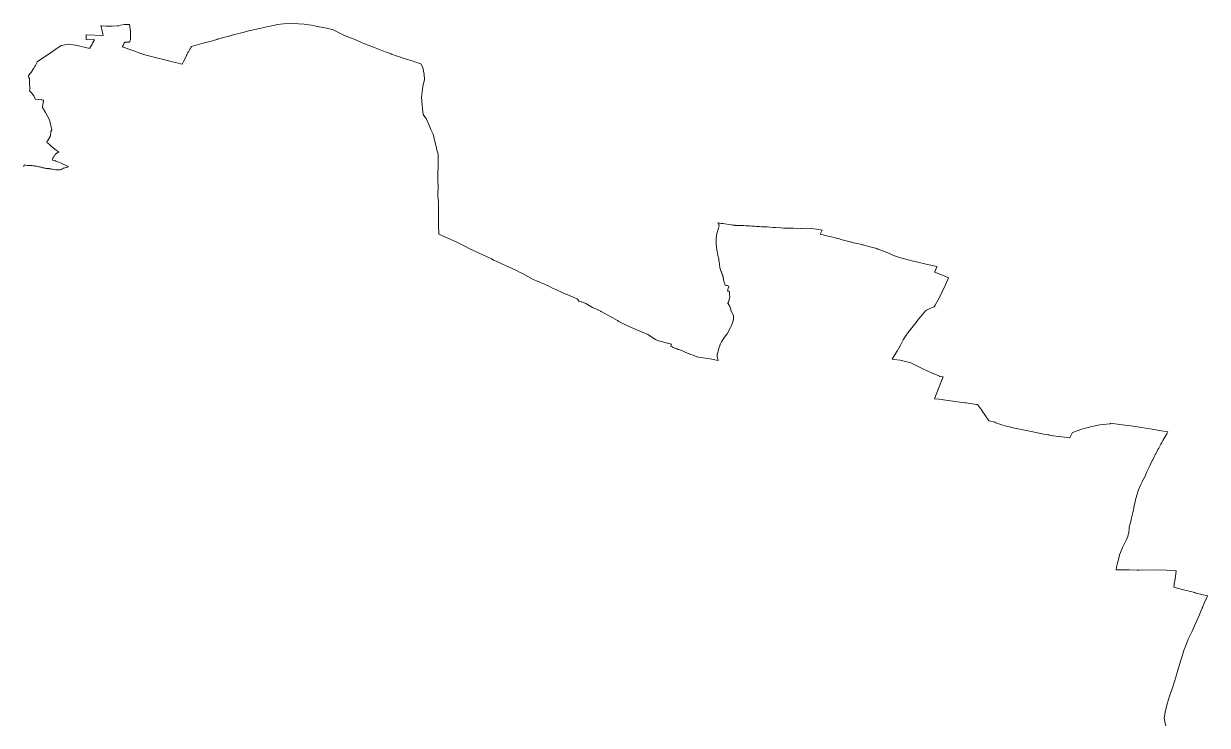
# Model space of a CAD drawing. Header units: inches. Extents: x 16.182 to 16.578, y 48.118 to 48.323.
# Drawn here: x 16.3797 to 16.5527, y 48.2201 to 48.3227 of the extents above; entities that cross this region are included whole.
import ezdxf

# ---------------------------------------------------------------- set-up
doc = ezdxf.new("R2010")
doc.units = ezdxf.units.IN
doc.header["$MEASUREMENT"] = 0
doc.layers.add('Vienna_Districts', color=7, linetype='Continuous', lineweight=9, true_color=0xf0f0f0)

msp = doc.modelspace()

# ---------------------------------------------------------------- linework, layer by layer
at = {"layer": 'Vienna_Districts'}
for p, q in [((16.39112, 48.32186), (16.39101, 48.32236)), ((16.39101, 48.32236), (16.39112, 48.32235)), ((16.39112, 48.32235), (16.39177, 48.32229)), ((16.39114, 48.32179), (16.39112, 48.32186)), ((16.39126, 48.32123), (16.39114, 48.32179)), ((16.39132, 48.32092), (16.39126, 48.32123)), ((16.39177, 48.32229), (16.39265, 48.32231)), ((16.39265, 48.32231), (16.39344, 48.32233)), ((16.39344, 48.32233), (16.39353, 48.32235)), ((16.39353, 48.32235), (16.39361, 48.32237)), ((16.39361, 48.32237), (16.39388, 48.32243)), ((16.39388, 48.32243), (16.39438, 48.32254)), ((16.39438, 48.32254), (16.39517, 48.32256)), ((16.39517, 48.32256), (16.3953, 48.32155)), ((16.3953, 48.32155), (16.3953, 48.32072)), ((16.41041, 48.32104), (16.41113, 48.32123)), ((16.41113, 48.32123), (16.41179, 48.3214)), ((16.41179, 48.3214), (16.41221, 48.3215)), ((16.41179, 48.3214), (16.41179, 48.3214)), ((16.41221, 48.3215), (16.41281, 48.32166)), ((16.41281, 48.32166), (16.41287, 48.32167)), ((16.41281, 48.32166), (16.41281, 48.32166)), ((16.41287, 48.32167), (16.41523, 48.32219)), ((16.41523, 48.32219), (16.4164, 48.32244)), ((16.4164, 48.32244), (16.41682, 48.32253)), ((16.41682, 48.32253), (16.41771, 48.32262)), ((16.41771, 48.32262), (16.41862, 48.32267)), ((16.41862, 48.32267), (16.4199, 48.32265)), ((16.4199, 48.32265), (16.42073, 48.32258)), ((16.42073, 48.32258), (16.42093, 48.32256)), ((16.42093, 48.32256), (16.4218, 48.32246)), ((16.4218, 48.32246), (16.42266, 48.32224)), ((16.42266, 48.32224), (16.42396, 48.32201)), ((16.42396, 48.32201), (16.42482, 48.32182)), ((16.42482, 48.32182), (16.42483, 48.32181)), ((16.42483, 48.32181), (16.42575, 48.32139)), ((16.42575, 48.32139), (16.42663, 48.32096)), ((16.38483, 48.31925), (16.38502, 48.31936)), ((16.38502, 48.31936), (16.38518, 48.31946)), ((16.38518, 48.31946), (16.38524, 48.31947)), ((16.38524, 48.31947), (16.3857, 48.31958)), ((16.3857, 48.31958), (16.38625, 48.31965)), ((16.38625, 48.31965), (16.3873, 48.31952)), ((16.3873, 48.31952), (16.38938, 48.31904)), ((16.38882, 48.32036), (16.38882, 48.32103)), ((16.38882, 48.32103), (16.39132, 48.32092)), ((16.3889, 48.32036), (16.38882, 48.32036)), ((16.3901, 48.32032), (16.3889, 48.32036)), ((16.3894, 48.31913), (16.38971, 48.31969)), ((16.38971, 48.31969), (16.38978, 48.3198)), ((16.38978, 48.3198), (16.39008, 48.32028)), ((16.39008, 48.32028), (16.3901, 48.32032)), ((16.39416, 48.31933), (16.39415, 48.31931)), ((16.3942, 48.31941), (16.39416, 48.31933)), ((16.39428, 48.31956), (16.3942, 48.31941)), ((16.39437, 48.31974), (16.39428, 48.31956)), ((16.39441, 48.3198), (16.39437, 48.31974)), ((16.3945, 48.31998), (16.39441, 48.3198)), ((16.39515, 48.31996), (16.3945, 48.31998)), ((16.39519, 48.32003), (16.39515, 48.31996)), ((16.39521, 48.32007), (16.39519, 48.32003)), ((16.39523, 48.32012), (16.39521, 48.32007)), ((16.39526, 48.32019), (16.39523, 48.32012)), ((16.3953, 48.32028), (16.39526, 48.32019)), ((16.3953, 48.32072), (16.3953, 48.3206)), ((16.3953, 48.3206), (16.3953, 48.32057)), ((16.3953, 48.32057), (16.3953, 48.32052)), ((16.3953, 48.32052), (16.3953, 48.32028)), ((16.40415, 48.3192), (16.40422, 48.31932)), ((16.40422, 48.31932), (16.40595, 48.3198)), ((16.40595, 48.3198), (16.40672, 48.32001)), ((16.40672, 48.32001), (16.40715, 48.32013)), ((16.40715, 48.32013), (16.40758, 48.32025)), ((16.40758, 48.32025), (16.40797, 48.32036)), ((16.40797, 48.32036), (16.40804, 48.32038)), ((16.40804, 48.32038), (16.4093, 48.32073)), ((16.4093, 48.32073), (16.40971, 48.32084)), ((16.40971, 48.32084), (16.40977, 48.32086)), ((16.40977, 48.32086), (16.41016, 48.32098)), ((16.41016, 48.32098), (16.41034, 48.32103)), ((16.41034, 48.32103), (16.41041, 48.32104)), ((16.42663, 48.32096), (16.428, 48.32038)), ((16.428, 48.32038), (16.4291, 48.31991)), ((16.4291, 48.31991), (16.4292, 48.31987)), ((16.4292, 48.31987), (16.42943, 48.31978)), ((16.42943, 48.31978), (16.43109, 48.31912)), ((16.38173, 48.31713), (16.3836, 48.31837)), ((16.3836, 48.31837), (16.38461, 48.31909)), ((16.38461, 48.31909), (16.38483, 48.31925)), ((16.38938, 48.31904), (16.3894, 48.31913)), ((16.39415, 48.31931), (16.39412, 48.31926)), ((16.39412, 48.31926), (16.39483, 48.31903)), ((16.39483, 48.31903), (16.39517, 48.31891)), ((16.39517, 48.31891), (16.39571, 48.31874)), ((16.39571, 48.31874), (16.39604, 48.31861)), ((16.39604, 48.31861), (16.3963, 48.3185)), ((16.3963, 48.3185), (16.39699, 48.31825)), ((16.39699, 48.31825), (16.39741, 48.31812)), ((16.39741, 48.31812), (16.39821, 48.31794)), ((16.39821, 48.31794), (16.39895, 48.31774)), ((16.39895, 48.31774), (16.39996, 48.31749)), ((16.40325, 48.31749), (16.4035, 48.31802)), ((16.4035, 48.31802), (16.40351, 48.31804)), ((16.40351, 48.31804), (16.40355, 48.31812)), ((16.40355, 48.31812), (16.40361, 48.31822)), ((16.40361, 48.31822), (16.40366, 48.31832)), ((16.40366, 48.31832), (16.40372, 48.31843)), ((16.40372, 48.31843), (16.40378, 48.31853)), ((16.40378, 48.31853), (16.40384, 48.31864)), ((16.40384, 48.31864), (16.4039, 48.31874)), ((16.4039, 48.31874), (16.40396, 48.31885)), ((16.40396, 48.31885), (16.40402, 48.31896)), ((16.40402, 48.31896), (16.40403, 48.31899)), ((16.40403, 48.31899), (16.40414, 48.31918)), ((16.40414, 48.31918), (16.40415, 48.3192)), ((16.40414, 48.31918), (16.40414, 48.31918)), ((16.43109, 48.31912), (16.43182, 48.31884)), ((16.43182, 48.31884), (16.43256, 48.31856)), ((16.43256, 48.31856), (16.43288, 48.31844)), ((16.43288, 48.31844), (16.43325, 48.31831)), ((16.43325, 48.31831), (16.43343, 48.31824)), ((16.43343, 48.31824), (16.43349, 48.31822)), ((16.43349, 48.31822), (16.43432, 48.31792)), ((16.43432, 48.31792), (16.43463, 48.31782)), ((16.43463, 48.31782), (16.43534, 48.31758)), ((16.38083, 48.31562), (16.38108, 48.316)), ((16.38108, 48.316), (16.38111, 48.31605)), ((16.38111, 48.31605), (16.38118, 48.31615)), ((16.38118, 48.31615), (16.38131, 48.31636)), ((16.38131, 48.31636), (16.38143, 48.31656)), ((16.38143, 48.31656), (16.38149, 48.31666)), ((16.38149, 48.31666), (16.38166, 48.31703)), ((16.38166, 48.31703), (16.38169, 48.31711)), ((16.38169, 48.31711), (16.38173, 48.31713)), ((16.39996, 48.31749), (16.40088, 48.31724)), ((16.40088, 48.31724), (16.40105, 48.3172)), ((16.40105, 48.3172), (16.40186, 48.317)), ((16.40186, 48.317), (16.40228, 48.3169)), ((16.40228, 48.3169), (16.40265, 48.3168)), ((16.40265, 48.3168), (16.40288, 48.31676)), ((16.40288, 48.31676), (16.40308, 48.31716)), ((16.40308, 48.31716), (16.40325, 48.31749)), ((16.43534, 48.31758), (16.43664, 48.31718)), ((16.43664, 48.31718), (16.4369, 48.3171)), ((16.4369, 48.3171), (16.43776, 48.31681)), ((16.43776, 48.31681), (16.43804, 48.31627)), ((16.43804, 48.31627), (16.43827, 48.31525)), ((16.38042, 48.31506), (16.38046, 48.3151)), ((16.38043, 48.31505), (16.38042, 48.31506)), ((16.38048, 48.31482), (16.38043, 48.31505)), ((16.38046, 48.3151), (16.38048, 48.31514)), ((16.38048, 48.31514), (16.38051, 48.31517)), ((16.38055, 48.31464), (16.38048, 48.31482)), ((16.38051, 48.31517), (16.38061, 48.31531)), ((16.38056, 48.31428), (16.38055, 48.31464)), ((16.38058, 48.31376), (16.38056, 48.31428)), ((16.38061, 48.31531), (16.38075, 48.3155)), ((16.38075, 48.3155), (16.38083, 48.31562)), ((16.4383, 48.31449), (16.43807, 48.3135)), ((16.43827, 48.31525), (16.4383, 48.31449)), ((16.3806, 48.31343), (16.38058, 48.31376)), ((16.38058, 48.31287), (16.38059, 48.31305)), ((16.38079, 48.31262), (16.38058, 48.31287)), ((16.38059, 48.31318), (16.3806, 48.31343)), ((16.38059, 48.31305), (16.38059, 48.31318)), ((16.38084, 48.31256), (16.38079, 48.31262)), ((16.3812, 48.31211), (16.38084, 48.31256)), ((16.43807, 48.3135), (16.43791, 48.31229)), ((16.38137, 48.3117), (16.3812, 48.31211)), ((16.3814, 48.31163), (16.38137, 48.3117)), ((16.38225, 48.31154), (16.3814, 48.31163)), ((16.38237, 48.31152), (16.38225, 48.31154)), ((16.38263, 48.31148), (16.38237, 48.31152)), ((16.38248, 48.3106), (16.38251, 48.31075)), ((16.38251, 48.31075), (16.38252, 48.3108)), ((16.38252, 48.31081), (16.38261, 48.31141)), ((16.38252, 48.3108), (16.38252, 48.31081)), ((16.38261, 48.31143), (16.38262, 48.31146)), ((16.38261, 48.31141), (16.38261, 48.31143)), ((16.38262, 48.31146), (16.38263, 48.31148)), ((16.43791, 48.31229), (16.43786, 48.31194)), ((16.43786, 48.31194), (16.43797, 48.31078)), ((16.43797, 48.31078), (16.43803, 48.31024)), ((16.38245, 48.31044), (16.38248, 48.3106)), ((16.38246, 48.31044), (16.38245, 48.31044)), ((16.38247, 48.31042), (16.38246, 48.31044)), ((16.38248, 48.3104), (16.38247, 48.31042)), ((16.38268, 48.31004), (16.38248, 48.3104)), ((16.38274, 48.30994), (16.38268, 48.31004)), ((16.38288, 48.3097), (16.38274, 48.30994)), ((16.38299, 48.30949), (16.38288, 48.3097)), ((16.38347, 48.30862), (16.38299, 48.30949)), ((16.43803, 48.31024), (16.4381, 48.30941)), ((16.4381, 48.30941), (16.43861, 48.30869)), ((16.3837, 48.30773), (16.38347, 48.30862)), ((16.38379, 48.30739), (16.3837, 48.30773)), ((16.38384, 48.30718), (16.38379, 48.30739)), ((16.43861, 48.30869), (16.43894, 48.30791)), ((16.43894, 48.30791), (16.43925, 48.30719)), ((16.3831, 48.30537), (16.38314, 48.30549)), ((16.38314, 48.30549), (16.38315, 48.30549)), ((16.38315, 48.30549), (16.38316, 48.30551)), ((16.38316, 48.30551), (16.38317, 48.30553)), ((16.38317, 48.30553), (16.38318, 48.30553)), ((16.38318, 48.30553), (16.3833, 48.30569)), ((16.3833, 48.30569), (16.38331, 48.3057)), ((16.38331, 48.3057), (16.38362, 48.30627)), ((16.38362, 48.30627), (16.38364, 48.3063)), ((16.38364, 48.3063), (16.3837, 48.30689)), ((16.3837, 48.30689), (16.38383, 48.30716)), ((16.38383, 48.30716), (16.38384, 48.30718)), ((16.43925, 48.30719), (16.43925, 48.30718)), ((16.43925, 48.30718), (16.43955, 48.30649)), ((16.43955, 48.30649), (16.43991, 48.30503)), ((16.38307, 48.30531), (16.3831, 48.30537)), ((16.38337, 48.30509), (16.38307, 48.30531)), ((16.38372, 48.30478), (16.38337, 48.30509)), ((16.38428, 48.30431), (16.38372, 48.30478)), ((16.38444, 48.30418), (16.38428, 48.30431)), ((16.38448, 48.30416), (16.38444, 48.30418)), ((16.38475, 48.30398), (16.38448, 48.30416)), ((16.38454, 48.30372), (16.38462, 48.30376)), ((16.38462, 48.30376), (16.38467, 48.30379)), ((16.38467, 48.30379), (16.38477, 48.30385)), ((16.38479, 48.30395), (16.38475, 48.30398)), ((16.38477, 48.30385), (16.3848, 48.30389)), ((16.38483, 48.30393), (16.38479, 48.30395)), ((16.3848, 48.30389), (16.38484, 48.30392)), ((16.38484, 48.30392), (16.38483, 48.30393)), ((16.43991, 48.30503), (16.43991, 48.30501)), ((16.43991, 48.30501), (16.43991, 48.305)), ((16.43991, 48.305), (16.43994, 48.30492)), ((16.43994, 48.30492), (16.44005, 48.30447)), ((16.44005, 48.30447), (16.44005, 48.30445)), ((16.44005, 48.30445), (16.44008, 48.30436)), ((16.44008, 48.30436), (16.44023, 48.30376)), ((16.44023, 48.30376), (16.44028, 48.30346)), ((16.3839, 48.30272), (16.38393, 48.30283)), ((16.38414, 48.30264), (16.3839, 48.30272)), ((16.38393, 48.30283), (16.38395, 48.30294)), ((16.38395, 48.30294), (16.38396, 48.303)), ((16.38396, 48.303), (16.38398, 48.30305)), ((16.38398, 48.30305), (16.38404, 48.30313)), ((16.38404, 48.30313), (16.38406, 48.30314)), ((16.38406, 48.30314), (16.38407, 48.30314)), ((16.38407, 48.30314), (16.38409, 48.30317)), ((16.38409, 48.30317), (16.38412, 48.30322)), ((16.38412, 48.30322), (16.38413, 48.30324)), ((16.38413, 48.30324), (16.38417, 48.30335)), ((16.38436, 48.30259), (16.38414, 48.30264)), ((16.38416, 48.30337), (16.38424, 48.30345)), ((16.38417, 48.30335), (16.38416, 48.30337)), ((16.38416, 48.30337), (16.38416, 48.30337)), ((16.38424, 48.30345), (16.3843, 48.30352)), ((16.3843, 48.30352), (16.38431, 48.30354)), ((16.38431, 48.30354), (16.38438, 48.30361)), ((16.38431, 48.30354), (16.38431, 48.30354)), ((16.38439, 48.30258), (16.38436, 48.30259)), ((16.38438, 48.30361), (16.38443, 48.30365)), ((16.38468, 48.30246), (16.38439, 48.30258)), ((16.38443, 48.30365), (16.38449, 48.30368)), ((16.38449, 48.30368), (16.38454, 48.30372)), ((16.38484, 48.3024), (16.38468, 48.30246)), ((16.38511, 48.30231), (16.38484, 48.3024)), ((16.38557, 48.3021), (16.38511, 48.30231)), ((16.38568, 48.30205), (16.38557, 48.3021)), ((16.38583, 48.30198), (16.38568, 48.30205)), ((16.44028, 48.30346), (16.44031, 48.30236)), ((16.44031, 48.30236), (16.44031, 48.30178)), ((16.3797, 48.30179), (16.37972, 48.30182)), ((16.37972, 48.30182), (16.37977, 48.30192)), ((16.37977, 48.30192), (16.37978, 48.30193)), ((16.37978, 48.30193), (16.37979, 48.30195)), ((16.37978, 48.30193), (16.37978, 48.30193)), ((16.37979, 48.30195), (16.3798, 48.30196)), ((16.3798, 48.30196), (16.37982, 48.30201)), ((16.37982, 48.30201), (16.37996, 48.30199)), ((16.37996, 48.30199), (16.38023, 48.30195)), ((16.38023, 48.30195), (16.38037, 48.30194)), ((16.38037, 48.30194), (16.38048, 48.30194)), ((16.38048, 48.30194), (16.38054, 48.30193)), ((16.38054, 48.30193), (16.38063, 48.30193)), ((16.38063, 48.30193), (16.38074, 48.30192)), ((16.38074, 48.30192), (16.38077, 48.30192)), ((16.38077, 48.30192), (16.38087, 48.30193)), ((16.38087, 48.30193), (16.38092, 48.30192)), ((16.38092, 48.30192), (16.38104, 48.3019)), ((16.38104, 48.3019), (16.38105, 48.3019)), ((16.38105, 48.3019), (16.38118, 48.30188)), ((16.38118, 48.30188), (16.38135, 48.30186)), ((16.38135, 48.30186), (16.38143, 48.30184)), ((16.38143, 48.30184), (16.38152, 48.30182)), ((16.38152, 48.30182), (16.38153, 48.30182)), ((16.38153, 48.30182), (16.3819, 48.30176)), ((16.3819, 48.30176), (16.38209, 48.30172)), ((16.38209, 48.30172), (16.38216, 48.30171)), ((16.38216, 48.30171), (16.3823, 48.30167)), ((16.3823, 48.30167), (16.38252, 48.30161)), ((16.38252, 48.30161), (16.38262, 48.30159)), ((16.38262, 48.30159), (16.38263, 48.30159)), ((16.38263, 48.30159), (16.38267, 48.30158)), ((16.38267, 48.30158), (16.38277, 48.30156)), ((16.38277, 48.30156), (16.38287, 48.30154)), ((16.38287, 48.30154), (16.3829, 48.30153)), ((16.3829, 48.30153), (16.38301, 48.30151)), ((16.38301, 48.30151), (16.38307, 48.3015)), ((16.38307, 48.3015), (16.38337, 48.30147)), ((16.38337, 48.30147), (16.38341, 48.30146)), ((16.38341, 48.30146), (16.38348, 48.30145)), ((16.38348, 48.30145), (16.38369, 48.30142)), ((16.38369, 48.30142), (16.38383, 48.30139)), ((16.38383, 48.30139), (16.38392, 48.30138)), ((16.38392, 48.30138), (16.3841, 48.30135)), ((16.3841, 48.30135), (16.38438, 48.3013)), ((16.38438, 48.3013), (16.38455, 48.30129)), ((16.38455, 48.30129), (16.38458, 48.30129)), ((16.38458, 48.30129), (16.38476, 48.30128)), ((16.38476, 48.30128), (16.38477, 48.30128)), ((16.38477, 48.30128), (16.38506, 48.30128)), ((16.38506, 48.30128), (16.38507, 48.30129)), ((16.38507, 48.30129), (16.38519, 48.30135)), ((16.38519, 48.30135), (16.38522, 48.30137)), ((16.38522, 48.30137), (16.38526, 48.30139)), ((16.38526, 48.30139), (16.38534, 48.30143)), ((16.38534, 48.30143), (16.38535, 48.30144)), ((16.38535, 48.30144), (16.3854, 48.30146)), ((16.3854, 48.30146), (16.38553, 48.30152)), ((16.38553, 48.30152), (16.38563, 48.30156)), ((16.38563, 48.30156), (16.38574, 48.3016)), ((16.38574, 48.3016), (16.38585, 48.30164)), ((16.38591, 48.30195), (16.38583, 48.30198)), ((16.38585, 48.30164), (16.38586, 48.30164)), ((16.38586, 48.30164), (16.38593, 48.30166)), ((16.38594, 48.30193), (16.38591, 48.30195)), ((16.38593, 48.30166), (16.3861, 48.30171)), ((16.38612, 48.30182), (16.38594, 48.30193)), ((16.3861, 48.30171), (16.38614, 48.30172)), ((16.38619, 48.30177), (16.38612, 48.30182)), ((16.38614, 48.30172), (16.38623, 48.30175)), ((16.38623, 48.30175), (16.38619, 48.30177)), ((16.44026, 48.30112), (16.44023, 48.29992)), ((16.44031, 48.30147), (16.44026, 48.30112)), ((16.44031, 48.30178), (16.44031, 48.30147)), ((16.44023, 48.29992), (16.44029, 48.29866)), ((16.44029, 48.29866), (16.44026, 48.29783)), ((16.44026, 48.29783), (16.44026, 48.29753)), ((16.44026, 48.29753), (16.44027, 48.29729)), ((16.44027, 48.29729), (16.44029, 48.2971)), ((16.44029, 48.2971), (16.44033, 48.29655)), ((16.44033, 48.29655), (16.44032, 48.29631)), ((16.44032, 48.29631), (16.44033, 48.29623)), ((16.44033, 48.29623), (16.44034, 48.29619)), ((16.44034, 48.29619), (16.44034, 48.29618)), ((16.44034, 48.29618), (16.44034, 48.29567)), ((16.44034, 48.29567), (16.44035, 48.29492)), ((16.44035, 48.29365), (16.44034, 48.29292)), ((16.44035, 48.29492), (16.44036, 48.29405)), ((16.44036, 48.29405), (16.44035, 48.29365)), ((16.48125, 48.29344), (16.48121, 48.29353)), ((16.48121, 48.29353), (16.48128, 48.29352)), ((16.48129, 48.29335), (16.48125, 48.29344)), ((16.48128, 48.29352), (16.48149, 48.29349)), ((16.48149, 48.29349), (16.4817, 48.29346)), ((16.4817, 48.29346), (16.48172, 48.29346)), ((16.48172, 48.29346), (16.48176, 48.29345)), ((16.48176, 48.29345), (16.4818, 48.29345)), ((16.4818, 48.29345), (16.48185, 48.29344)), ((16.48185, 48.29344), (16.48185, 48.29344)), ((16.48185, 48.29344), (16.48186, 48.29344)), ((16.48186, 48.29344), (16.4819, 48.29343)), ((16.4819, 48.29343), (16.48315, 48.29324)), ((16.44034, 48.29292), (16.44035, 48.29279)), ((16.44035, 48.29279), (16.44038, 48.2924)), ((16.44038, 48.2924), (16.44041, 48.29192)), ((16.44041, 48.29192), (16.44042, 48.29191)), ((16.44042, 48.29191), (16.44162, 48.29136)), ((16.48096, 48.29127), (16.48106, 48.29198)), ((16.48106, 48.29198), (16.48127, 48.29275)), ((16.48127, 48.29275), (16.48138, 48.29317)), ((16.4813, 48.29334), (16.48129, 48.29335)), ((16.48135, 48.29324), (16.4813, 48.29334)), ((16.48136, 48.29322), (16.48135, 48.29324)), ((16.48138, 48.29317), (16.48136, 48.29322)), ((16.48315, 48.29324), (16.48318, 48.29324)), ((16.48318, 48.29324), (16.48341, 48.29322)), ((16.48341, 48.29322), (16.48343, 48.29321)), ((16.48343, 48.29321), (16.4835, 48.29321)), ((16.4835, 48.29321), (16.48351, 48.29321)), ((16.48351, 48.29321), (16.48351, 48.29321)), ((16.48351, 48.29321), (16.48365, 48.29319)), ((16.48365, 48.29319), (16.48366, 48.29319)), ((16.48366, 48.29319), (16.48369, 48.29319)), ((16.48369, 48.29319), (16.48374, 48.29318)), ((16.48374, 48.29318), (16.48378, 48.29317)), ((16.48378, 48.29317), (16.48379, 48.29317)), ((16.48379, 48.29317), (16.48382, 48.29317)), ((16.48382, 48.29317), (16.48387, 48.29317)), ((16.48387, 48.29317), (16.48389, 48.29317)), ((16.48389, 48.29317), (16.4839, 48.29317)), ((16.4839, 48.29317), (16.48414, 48.29317)), ((16.48414, 48.29317), (16.48426, 48.29317)), ((16.48426, 48.29317), (16.48456, 48.29317)), ((16.48456, 48.29317), (16.48496, 48.29314)), ((16.48496, 48.29314), (16.48528, 48.29312)), ((16.48528, 48.29312), (16.48544, 48.29311)), ((16.48544, 48.29311), (16.48544, 48.29311)), ((16.48544, 48.29311), (16.48552, 48.29311)), ((16.48552, 48.29311), (16.48582, 48.29309)), ((16.48582, 48.29309), (16.48617, 48.29307)), ((16.48617, 48.29307), (16.48622, 48.29307)), ((16.48622, 48.29307), (16.48653, 48.29305)), ((16.48653, 48.29305), (16.48683, 48.29303)), ((16.48683, 48.29303), (16.48684, 48.29303)), ((16.48684, 48.29303), (16.48721, 48.29301)), ((16.48721, 48.29301), (16.48759, 48.29298)), ((16.48759, 48.29298), (16.488, 48.29296)), ((16.488, 48.29296), (16.48805, 48.29296)), ((16.48805, 48.29296), (16.4884, 48.29294)), ((16.4884, 48.29294), (16.4888, 48.29291)), ((16.4888, 48.29291), (16.48921, 48.29289)), ((16.48921, 48.29289), (16.48921, 48.29289)), ((16.48921, 48.29289), (16.48924, 48.29288)), ((16.48924, 48.29288), (16.48943, 48.29287)), ((16.48943, 48.29287), (16.48962, 48.29286)), ((16.48962, 48.29286), (16.49041, 48.29281)), ((16.49041, 48.29281), (16.49081, 48.29278)), ((16.49081, 48.29278), (16.49216, 48.29276)), ((16.49216, 48.29276), (16.49226, 48.29276)), ((16.49226, 48.29276), (16.49336, 48.29273)), ((16.49336, 48.29273), (16.49347, 48.29273)), ((16.49347, 48.29273), (16.49521, 48.29265)), ((16.49521, 48.29265), (16.4956, 48.29261)), ((16.4956, 48.29261), (16.49594, 48.29256)), ((16.49594, 48.29256), (16.49646, 48.29249)), ((16.49646, 48.29249), (16.49615, 48.29189)), ((16.49615, 48.29189), (16.4962, 48.29188)), ((16.4962, 48.29188), (16.49641, 48.29183)), ((16.49641, 48.29183), (16.49748, 48.29157)), ((16.44162, 48.29136), (16.44214, 48.29113)), ((16.44214, 48.29113), (16.44312, 48.29068)), ((16.44312, 48.29068), (16.44422, 48.29015)), ((16.44422, 48.29015), (16.44504, 48.28971)), ((16.48092, 48.29061), (16.48095, 48.29121)), ((16.48099, 48.28999), (16.48092, 48.29061)), ((16.48095, 48.29121), (16.48096, 48.29127)), ((16.481, 48.28991), (16.48099, 48.28999)), ((16.48102, 48.2897), (16.481, 48.28991)), ((16.49748, 48.29157), (16.49781, 48.29148)), ((16.49781, 48.29148), (16.49849, 48.29131)), ((16.49849, 48.29131), (16.49855, 48.2913)), ((16.49855, 48.2913), (16.49859, 48.29129)), ((16.49859, 48.29129), (16.49897, 48.29119)), ((16.49897, 48.29119), (16.49919, 48.29113)), ((16.49919, 48.29113), (16.49956, 48.29103)), ((16.49956, 48.29103), (16.50052, 48.29078)), ((16.50052, 48.29078), (16.50058, 48.29077)), ((16.50058, 48.29077), (16.50072, 48.29073)), ((16.50072, 48.29073), (16.50094, 48.29067)), ((16.50094, 48.29067), (16.50109, 48.29064)), ((16.50109, 48.29064), (16.5013, 48.29058)), ((16.5013, 48.29058), (16.50153, 48.29052)), ((16.50153, 48.29052), (16.502, 48.29041)), ((16.502, 48.29041), (16.50219, 48.29036)), ((16.50219, 48.29036), (16.5023, 48.29033)), ((16.5023, 48.29033), (16.50232, 48.29033)), ((16.50232, 48.29033), (16.50242, 48.29032)), ((16.50242, 48.29032), (16.50307, 48.29013)), ((16.50307, 48.29013), (16.50425, 48.28984)), ((16.44504, 48.28971), (16.44682, 48.28886)), ((16.44682, 48.28886), (16.44808, 48.28829)), ((16.44808, 48.28829), (16.4481, 48.28828)), ((16.4481, 48.28828), (16.44834, 48.28813)), ((16.48104, 48.28954), (16.48102, 48.2897)), ((16.48107, 48.28939), (16.48104, 48.28954)), ((16.48118, 48.2888), (16.48107, 48.28939)), ((16.4812, 48.28873), (16.48118, 48.2888)), ((16.48123, 48.28863), (16.4812, 48.28873)), ((16.48124, 48.2886), (16.48123, 48.28863)), ((16.48126, 48.28847), (16.48124, 48.2886)), ((16.48131, 48.28825), (16.48126, 48.28847)), ((16.48132, 48.28819), (16.48131, 48.28825)), ((16.48134, 48.28807), (16.48132, 48.28819)), ((16.50425, 48.28984), (16.50436, 48.2898)), ((16.50436, 48.2898), (16.50442, 48.28978)), ((16.50442, 48.28978), (16.50451, 48.28974)), ((16.50451, 48.28974), (16.5046, 48.28971)), ((16.5046, 48.28971), (16.50472, 48.28966)), ((16.50472, 48.28966), (16.50503, 48.28953)), ((16.50503, 48.28953), (16.5058, 48.28925)), ((16.5058, 48.28925), (16.50703, 48.28873)), ((16.50703, 48.28873), (16.50776, 48.28846)), ((16.50776, 48.28846), (16.50899, 48.28815)), ((16.44834, 48.28813), (16.44838, 48.28811)), ((16.44838, 48.28811), (16.44853, 48.28804)), ((16.44853, 48.28804), (16.44922, 48.28773)), ((16.44922, 48.28773), (16.44978, 48.28747)), ((16.44978, 48.28747), (16.45004, 48.28735)), ((16.45004, 48.28735), (16.45014, 48.28731)), ((16.45014, 48.28731), (16.45121, 48.28681)), ((16.45121, 48.28681), (16.45121, 48.28681)), ((16.45121, 48.28681), (16.45175, 48.28657)), ((16.45175, 48.28657), (16.45175, 48.28657)), ((16.45175, 48.28657), (16.45221, 48.28636)), ((16.4814, 48.28776), (16.48134, 48.28807)), ((16.4814, 48.28775), (16.4814, 48.28776)), ((16.4814, 48.28774), (16.4814, 48.28775)), ((16.48142, 48.28767), (16.4814, 48.28774)), ((16.48144, 48.28756), (16.48142, 48.28767)), ((16.48144, 48.28752), (16.48144, 48.28756)), ((16.48144, 48.28746), (16.48144, 48.28752)), ((16.48145, 48.28743), (16.48144, 48.28746)), ((16.48145, 48.28736), (16.48145, 48.28743)), ((16.48146, 48.28708), (16.48145, 48.28736)), ((16.48146, 48.28698), (16.48146, 48.28708)), ((16.48156, 48.28673), (16.48146, 48.28698)), ((16.48158, 48.28668), (16.48156, 48.28673)), ((16.48169, 48.28641), (16.48158, 48.28668)), ((16.50899, 48.28815), (16.50939, 48.28805)), ((16.50939, 48.28805), (16.51044, 48.2878)), ((16.51044, 48.2878), (16.51162, 48.28753)), ((16.51162, 48.28753), (16.51322, 48.28718)), ((16.5132, 48.28713), (16.51289, 48.28639)), ((16.51321, 48.28716), (16.5132, 48.28713)), ((16.51322, 48.28718), (16.51321, 48.28716)), ((16.45221, 48.28636), (16.45221, 48.28636)), ((16.45221, 48.28636), (16.45264, 48.28612)), ((16.45264, 48.28612), (16.4542, 48.28527)), ((16.4542, 48.28527), (16.45469, 48.28505)), ((16.45469, 48.28505), (16.45584, 48.28458)), ((16.4817, 48.28638), (16.48169, 48.28641)), ((16.48177, 48.28615), (16.4817, 48.28638)), ((16.48179, 48.2861), (16.48177, 48.28615)), ((16.48183, 48.28603), (16.48179, 48.2861)), ((16.48188, 48.28592), (16.48183, 48.28603)), ((16.48188, 48.28591), (16.48188, 48.28592)), ((16.48191, 48.28585), (16.48188, 48.28591)), ((16.48191, 48.28582), (16.48191, 48.28585)), ((16.48192, 48.2858), (16.48191, 48.28582)), ((16.48194, 48.28571), (16.48192, 48.2858)), ((16.48195, 48.28567), (16.48194, 48.28571)), ((16.48207, 48.28499), (16.48195, 48.28567)), ((16.48211, 48.28488), (16.48207, 48.28499)), ((16.48216, 48.28473), (16.48211, 48.28488)), ((16.48219, 48.28462), (16.48216, 48.28473)), ((16.51289, 48.28639), (16.51288, 48.28635)), ((16.51288, 48.28635), (16.51313, 48.28625)), ((16.51313, 48.28625), (16.51355, 48.28608)), ((16.51355, 48.28608), (16.51374, 48.286)), ((16.51374, 48.286), (16.51377, 48.28599)), ((16.51377, 48.28599), (16.5139, 48.28594)), ((16.5139, 48.28594), (16.51417, 48.28583)), ((16.51417, 48.28583), (16.51427, 48.28579)), ((16.5149, 48.28553), (16.51426, 48.28404)), ((16.51427, 48.28579), (16.51461, 48.28565)), ((16.51461, 48.28565), (16.5149, 48.28553)), ((16.45584, 48.28458), (16.45584, 48.28458)), ((16.45584, 48.28458), (16.45586, 48.28457)), ((16.45586, 48.28457), (16.45594, 48.28453)), ((16.45594, 48.28453), (16.45603, 48.2845)), ((16.45603, 48.2845), (16.45637, 48.28435)), ((16.45637, 48.28435), (16.45712, 48.28396)), ((16.45712, 48.28396), (16.45728, 48.28389)), ((16.45728, 48.28389), (16.45752, 48.28378)), ((16.45752, 48.28378), (16.45845, 48.28336)), ((16.45845, 48.28336), (16.45855, 48.28332)), ((16.45855, 48.28332), (16.4596, 48.28288)), ((16.48221, 48.28458), (16.48219, 48.28462)), ((16.48221, 48.28455), (16.48221, 48.28458)), ((16.48224, 48.28446), (16.48221, 48.28455)), ((16.48229, 48.28444), (16.48224, 48.28446)), ((16.48233, 48.28443), (16.48229, 48.28444)), ((16.48242, 48.28441), (16.48233, 48.28443)), ((16.48255, 48.28437), (16.48242, 48.28441)), ((16.4828, 48.28431), (16.48255, 48.28437)), ((16.48259, 48.28358), (16.48265, 48.28375)), ((16.48277, 48.28354), (16.48259, 48.28358)), ((16.48265, 48.28375), (16.48267, 48.28382)), ((16.48267, 48.28382), (16.48271, 48.28402)), ((16.48271, 48.28402), (16.48273, 48.28411)), ((16.48273, 48.28411), (16.48277, 48.28422)), ((16.48277, 48.28422), (16.4828, 48.28431)), ((16.48289, 48.28352), (16.48277, 48.28354)), ((16.48289, 48.28333), (16.48289, 48.28352)), ((16.48289, 48.28317), (16.48289, 48.28333)), ((16.48289, 48.28312), (16.48289, 48.28317)), ((16.48289, 48.28317), (16.48289, 48.28317)), ((16.48289, 48.28306), (16.48289, 48.28312)), ((16.48289, 48.28305), (16.48289, 48.28306)), ((16.48289, 48.28302), (16.48289, 48.28305)), ((16.48289, 48.28297), (16.48289, 48.28302)), ((16.51386, 48.28323), (16.51319, 48.28197)), ((16.51409, 48.28371), (16.51386, 48.28323)), ((16.51426, 48.28404), (16.51409, 48.28371)), ((16.4596, 48.28288), (16.45992, 48.28275)), ((16.45992, 48.28275), (16.46063, 48.28246)), ((16.46063, 48.28246), (16.46062, 48.28244)), ((16.46062, 48.28244), (16.46071, 48.28232)), ((16.46071, 48.28232), (16.46088, 48.28211)), ((16.46088, 48.28211), (16.46096, 48.28209)), ((16.46096, 48.28209), (16.46097, 48.28208)), ((16.46097, 48.28208), (16.4612, 48.282)), ((16.4612, 48.282), (16.46122, 48.28202)), ((16.46122, 48.28202), (16.46131, 48.28198)), ((16.46131, 48.28198), (16.46187, 48.28175)), ((16.46187, 48.28175), (16.46285, 48.28115)), ((16.48266, 48.28174), (16.48267, 48.28181)), ((16.48267, 48.28172), (16.48266, 48.28174)), ((16.48267, 48.28181), (16.48276, 48.28195)), ((16.4827, 48.28169), (16.48267, 48.28172)), ((16.48278, 48.28158), (16.4827, 48.28169)), ((16.48276, 48.28195), (16.4828, 48.28216)), ((16.48288, 48.28144), (16.48278, 48.28158)), ((16.4828, 48.28217), (16.48282, 48.28223)), ((16.4828, 48.28216), (16.4828, 48.28217)), ((16.48282, 48.28223), (16.48284, 48.28238)), ((16.48284, 48.28238), (16.48285, 48.2824)), ((16.48285, 48.2824), (16.48292, 48.28263)), ((16.48301, 48.28111), (16.48288, 48.28144)), ((16.48292, 48.28279), (16.48289, 48.28297)), ((16.48293, 48.28272), (16.48292, 48.28279)), ((16.48292, 48.28263), (16.48294, 48.28269)), ((16.48294, 48.28269), (16.48293, 48.28272)), ((16.51279, 48.28127), (16.5123, 48.28105)), ((16.51282, 48.28128), (16.51279, 48.28127)), ((16.51283, 48.28129), (16.51282, 48.28128)), ((16.51295, 48.28151), (16.51283, 48.28129)), ((16.51319, 48.28197), (16.51295, 48.28151)), ((16.46285, 48.28115), (16.46343, 48.28091)), ((16.46343, 48.28091), (16.46373, 48.28079)), ((16.46373, 48.28079), (16.46378, 48.28076)), ((16.46378, 48.28076), (16.46396, 48.28066)), ((16.46396, 48.28066), (16.46405, 48.28061)), ((16.46405, 48.28061), (16.46414, 48.28057)), ((16.46414, 48.28057), (16.46553, 48.27981)), ((16.46553, 48.27981), (16.46582, 48.27966)), ((16.46582, 48.27966), (16.4665, 48.27927)), ((16.48303, 48.28107), (16.48301, 48.28111)), ((16.4831, 48.28083), (16.48303, 48.28107)), ((16.48303, 48.28107), (16.48303, 48.28107)), ((16.48311, 48.28078), (16.4831, 48.28083)), ((16.48346, 48.27993), (16.48311, 48.28078)), ((16.4835, 48.2797), (16.48346, 48.27993)), ((16.48348, 48.27941), (16.4835, 48.2797)), ((16.51059, 48.27953), (16.51035, 48.27922)), ((16.51156, 48.2807), (16.51059, 48.27953)), ((16.5117, 48.28078), (16.51156, 48.2807)), ((16.5123, 48.28105), (16.5117, 48.28078)), ((16.4665, 48.27927), (16.46673, 48.27914)), ((16.46673, 48.27914), (16.46732, 48.27882)), ((16.46732, 48.27882), (16.46878, 48.27817)), ((16.46878, 48.27817), (16.47093, 48.27724)), ((16.48254, 48.27732), (16.48303, 48.27826)), ((16.48303, 48.27826), (16.48318, 48.27855)), ((16.48318, 48.27855), (16.48339, 48.27907)), ((16.48339, 48.27907), (16.48348, 48.27941)), ((16.50933, 48.27794), (16.50896, 48.27747)), ((16.50992, 48.27868), (16.50933, 48.27794)), ((16.51033, 48.27918), (16.50992, 48.27868)), ((16.51035, 48.27922), (16.51033, 48.27918)), ((16.47093, 48.27724), (16.47208, 48.27651)), ((16.47208, 48.27651), (16.47228, 48.27639)), ((16.47228, 48.27639), (16.47272, 48.27624)), ((16.47272, 48.27624), (16.47439, 48.2758)), ((16.48166, 48.27605), (16.48173, 48.27617)), ((16.48173, 48.27617), (16.48181, 48.27629)), ((16.48181, 48.27629), (16.48187, 48.27638)), ((16.48187, 48.27638), (16.48217, 48.27681)), ((16.48217, 48.27681), (16.4825, 48.27725)), ((16.48217, 48.27681), (16.48217, 48.27681)), ((16.4825, 48.27725), (16.48254, 48.27732)), ((16.5083, 48.27645), (16.50782, 48.27559)), ((16.50882, 48.27729), (16.5083, 48.27645)), ((16.50886, 48.27735), (16.50882, 48.27729)), ((16.5089, 48.27739), (16.50886, 48.27735)), ((16.50896, 48.27747), (16.5089, 48.27739)), ((16.47438, 48.27578), (16.4743, 48.27548)), ((16.4743, 48.27548), (16.47451, 48.2754)), ((16.47439, 48.2758), (16.47438, 48.27578)), ((16.47438, 48.27578), (16.47438, 48.27578)), ((16.47451, 48.2754), (16.47467, 48.27533)), ((16.47467, 48.27533), (16.47471, 48.27532)), ((16.47471, 48.27532), (16.47482, 48.27527)), ((16.47482, 48.27527), (16.47482, 48.27527)), ((16.47482, 48.27527), (16.47515, 48.27514)), ((16.47515, 48.27514), (16.47519, 48.27513)), ((16.47519, 48.27513), (16.47523, 48.27511)), ((16.47523, 48.27511), (16.47537, 48.27505)), ((16.47537, 48.27505), (16.47548, 48.27501)), ((16.47548, 48.27501), (16.47549, 48.27503)), ((16.47549, 48.27503), (16.47563, 48.27498)), ((16.47563, 48.27498), (16.47601, 48.27482)), ((16.47601, 48.27482), (16.47613, 48.27477)), ((16.47613, 48.27477), (16.4765, 48.2746)), ((16.4765, 48.2746), (16.47689, 48.27443)), ((16.47689, 48.27443), (16.47722, 48.27432)), ((16.4811, 48.27428), (16.48114, 48.27446)), ((16.48114, 48.27446), (16.48118, 48.27461)), ((16.48118, 48.27461), (16.48122, 48.27477)), ((16.48122, 48.27477), (16.48123, 48.27482)), ((16.48123, 48.27482), (16.48124, 48.27487)), ((16.48124, 48.27487), (16.48131, 48.27514)), ((16.48131, 48.27514), (16.48133, 48.27522)), ((16.48133, 48.27522), (16.48142, 48.27545)), ((16.48142, 48.27545), (16.48146, 48.27556)), ((16.48146, 48.27556), (16.4815, 48.27565)), ((16.4815, 48.27565), (16.48152, 48.27569)), ((16.48152, 48.27571), (16.48155, 48.27578)), ((16.48152, 48.27569), (16.48152, 48.27571)), ((16.48155, 48.27578), (16.48157, 48.27584)), ((16.48157, 48.27584), (16.48158, 48.27585)), ((16.48158, 48.27585), (16.48162, 48.27597)), ((16.48162, 48.27597), (16.48166, 48.27605)), ((16.50736, 48.27472), (16.50668, 48.2736)), ((16.5074, 48.27479), (16.50736, 48.27472)), ((16.50782, 48.27559), (16.5074, 48.27479)), ((16.47722, 48.27432), (16.47758, 48.27418)), ((16.47758, 48.27418), (16.47812, 48.27398)), ((16.47812, 48.27398), (16.47869, 48.27386)), ((16.47869, 48.27386), (16.48005, 48.27366)), ((16.48005, 48.27366), (16.48124, 48.27343)), ((16.48109, 48.27408), (16.4811, 48.27428)), ((16.48109, 48.27406), (16.48109, 48.27408)), ((16.48111, 48.27394), (16.48109, 48.27406)), ((16.48123, 48.27346), (16.48111, 48.27394)), ((16.48124, 48.27343), (16.48123, 48.27346)), ((16.50668, 48.2736), (16.50669, 48.2736)), ((16.50669, 48.2736), (16.50669, 48.2736)), ((16.50669, 48.2736), (16.50692, 48.27357)), ((16.50692, 48.27357), (16.50784, 48.27345)), ((16.50784, 48.27345), (16.50903, 48.2732)), ((16.50903, 48.2732), (16.5093, 48.27311)), ((16.5093, 48.27311), (16.51116, 48.2722)), ((16.51116, 48.2722), (16.51244, 48.27162)), ((16.51244, 48.27162), (16.51351, 48.27117)), ((16.51351, 48.27117), (16.51358, 48.27115)), ((16.51358, 48.27115), (16.51357, 48.2711)), ((16.51357, 48.2711), (16.5136, 48.2711)), ((16.5136, 48.2711), (16.51368, 48.27109)), ((16.51368, 48.27109), (16.51402, 48.27104)), ((16.51412, 48.27103), (16.5138, 48.27022)), ((16.51402, 48.27104), (16.51412, 48.27103)), ((16.5138, 48.27022), (16.51285, 48.26784)), ((16.51285, 48.26784), (16.51288, 48.26784)), ((16.51288, 48.26784), (16.51349, 48.26775)), ((16.51349, 48.26775), (16.51553, 48.26748)), ((16.51553, 48.26748), (16.51579, 48.26745)), ((16.51579, 48.26745), (16.51734, 48.26723)), ((16.51734, 48.26723), (16.5175, 48.26721)), ((16.5175, 48.26721), (16.51899, 48.26701)), ((16.51899, 48.26701), (16.51917, 48.26699)), ((16.51917, 48.26699), (16.51972, 48.2662)), ((16.51972, 48.2662), (16.51989, 48.26595)), ((16.51989, 48.26595), (16.52021, 48.26548)), ((16.52021, 48.26548), (16.52082, 48.26459)), ((16.52082, 48.26459), (16.52172, 48.26441)), ((16.52172, 48.26441), (16.52174, 48.26439)), ((16.52174, 48.26439), (16.52178, 48.26436)), ((16.52178, 48.26436), (16.52181, 48.26434)), ((16.52181, 48.26434), (16.52182, 48.26433)), ((16.52182, 48.26433), (16.52194, 48.26425)), ((16.52194, 48.26425), (16.52321, 48.26388)), ((16.53585, 48.26376), (16.53705, 48.26402)), ((16.53705, 48.26402), (16.53849, 48.26417)), ((16.53849, 48.26417), (16.53859, 48.26418)), ((16.53859, 48.26418), (16.5386, 48.26424)), ((16.5386, 48.26424), (16.54028, 48.26404)), ((16.54028, 48.26404), (16.54189, 48.26381)), ((16.52321, 48.26388), (16.52454, 48.26354)), ((16.52454, 48.26354), (16.52609, 48.26325)), ((16.52609, 48.26325), (16.5275, 48.26292)), ((16.5275, 48.26292), (16.52885, 48.26267)), ((16.52885, 48.26267), (16.52928, 48.26259)), ((16.52928, 48.26259), (16.52958, 48.26254)), ((16.52958, 48.26254), (16.52964, 48.26253)), ((16.52964, 48.26253), (16.53023, 48.26242)), ((16.53023, 48.26242), (16.53147, 48.26226)), ((16.53147, 48.26226), (16.53263, 48.2621)), ((16.53263, 48.2621), (16.53304, 48.2629)), ((16.53304, 48.2629), (16.5344, 48.26336)), ((16.5344, 48.26336), (16.53585, 48.26376)), ((16.54189, 48.26381), (16.54312, 48.26361)), ((16.54312, 48.26361), (16.54439, 48.26341)), ((16.54439, 48.26341), (16.54573, 48.2632)), ((16.54573, 48.2632), (16.54698, 48.263)), ((16.54682, 48.26272), (16.54623, 48.26171)), ((16.54697, 48.26298), (16.54682, 48.26272)), ((16.54698, 48.263), (16.54697, 48.26298)), ((16.54697, 48.26298), (16.54697, 48.26298)), ((16.54564, 48.2606), (16.54552, 48.26041)), ((16.54595, 48.26117), (16.54564, 48.2606)), ((16.54609, 48.26143), (16.54595, 48.26117)), ((16.54623, 48.26171), (16.54609, 48.26143)), ((16.54474, 48.25887), (16.54455, 48.25851)), ((16.54476, 48.25891), (16.54474, 48.25887)), ((16.54497, 48.25932), (16.54476, 48.25891)), ((16.54508, 48.25954), (16.54497, 48.25932)), ((16.54514, 48.25966), (16.54508, 48.25954)), ((16.54522, 48.2598), (16.54514, 48.25966)), ((16.54552, 48.26041), (16.54522, 48.2598)), ((16.54392, 48.25716), (16.54369, 48.25668)), ((16.54424, 48.25783), (16.54392, 48.25716)), ((16.54449, 48.25836), (16.54424, 48.25783)), ((16.54455, 48.25851), (16.54449, 48.25836)), ((16.54318, 48.2556), (16.54304, 48.25528)), ((16.54323, 48.2557), (16.54318, 48.2556)), ((16.54343, 48.2561), (16.54323, 48.2557)), ((16.54344, 48.25614), (16.54343, 48.2561)), ((16.54369, 48.25668), (16.54344, 48.25614)), ((16.54242, 48.25371), (16.54233, 48.25341)), ((16.54247, 48.25388), (16.54242, 48.25371)), ((16.54254, 48.25408), (16.54247, 48.25388)), ((16.54256, 48.25411), (16.54254, 48.25408)), ((16.54264, 48.25435), (16.54256, 48.25411)), ((16.54268, 48.2545), (16.54264, 48.25435)), ((16.54304, 48.25528), (16.54268, 48.2545)), ((16.54206, 48.25218), (16.54188, 48.25134)), ((16.54224, 48.253), (16.54206, 48.25218)), ((16.54225, 48.25304), (16.54224, 48.253)), ((16.54224, 48.253), (16.54224, 48.253)), ((16.54233, 48.25341), (16.54225, 48.25304)), ((16.54163, 48.25021), (16.54155, 48.24987)), ((16.54185, 48.25118), (16.54163, 48.25021)), ((16.54188, 48.25134), (16.54185, 48.25118)), ((16.54132, 48.24882), (16.54127, 48.2483)), ((16.54134, 48.24905), (16.54132, 48.24882)), ((16.54146, 48.24952), (16.54134, 48.24905)), ((16.54155, 48.24987), (16.54146, 48.24952)), ((16.54073, 48.24688), (16.54036, 48.2461)), ((16.54086, 48.24716), (16.54073, 48.24688)), ((16.54111, 48.24769), (16.54086, 48.24716)), ((16.54114, 48.24776), (16.54111, 48.24769)), ((16.54118, 48.24792), (16.54114, 48.24776)), ((16.54122, 48.2481), (16.54118, 48.24792)), ((16.54125, 48.24825), (16.54122, 48.2481)), ((16.54127, 48.2483), (16.54125, 48.24825)), ((16.53993, 48.24503), (16.5398, 48.24451)), ((16.54029, 48.24594), (16.53993, 48.24503)), ((16.54036, 48.2461), (16.54029, 48.24594)), ((16.53949, 48.2432), (16.53942, 48.24284)), ((16.53966, 48.24399), (16.53949, 48.2432)), ((16.5398, 48.24451), (16.53966, 48.24399)), ((16.53942, 48.24284), (16.54134, 48.2428)), ((16.54134, 48.2428), (16.5425, 48.24279)), ((16.5425, 48.24279), (16.54276, 48.24279)), ((16.54276, 48.24279), (16.5456, 48.2428)), ((16.5456, 48.2428), (16.54677, 48.24277)), ((16.54677, 48.24277), (16.5482, 48.24269)), ((16.5482, 48.24269), (16.54803, 48.24145)), ((16.54789, 48.24053), (16.54785, 48.24028)), ((16.54785, 48.24028), (16.54786, 48.24028)), ((16.54786, 48.24028), (16.54946, 48.23985)), ((16.54792, 48.24076), (16.54789, 48.24053)), ((16.54803, 48.24145), (16.54792, 48.24076)), ((16.54946, 48.23985), (16.5509, 48.23948)), ((16.5509, 48.23948), (16.55097, 48.23946)), ((16.55097, 48.23946), (16.5511, 48.23942)), ((16.5511, 48.23942), (16.55275, 48.239)), ((16.55234, 48.23802), (16.5521, 48.23747)), ((16.55261, 48.23867), (16.55234, 48.23802)), ((16.55275, 48.239), (16.55261, 48.23867)), ((16.5519, 48.23701), (16.55153, 48.23612)), ((16.552, 48.23722), (16.5519, 48.23701)), ((16.55202, 48.23728), (16.552, 48.23722)), ((16.55203, 48.2373), (16.55202, 48.23728)), ((16.55206, 48.23736), (16.55203, 48.2373)), ((16.55208, 48.23741), (16.55206, 48.23736)), ((16.5521, 48.23747), (16.55208, 48.23741)), ((16.55088, 48.23464), (16.55067, 48.23418)), ((16.55117, 48.23526), (16.55088, 48.23464)), ((16.55153, 48.23612), (16.55117, 48.23526)), ((16.55052, 48.23386), (16.54994, 48.23268)), ((16.55067, 48.23418), (16.55052, 48.23386)), ((16.54938, 48.23115), (16.549, 48.23007)), ((16.54961, 48.23177), (16.54938, 48.23115)), ((16.54994, 48.23268), (16.54961, 48.23177)), ((16.5489, 48.22976), (16.54852, 48.22849)), ((16.549, 48.23007), (16.5489, 48.22976)), ((16.54852, 48.22849), (16.54822, 48.22749)), ((16.54795, 48.22651), (16.54759, 48.22541)), ((16.54822, 48.22749), (16.54795, 48.22651)), ((16.54723, 48.22435), (16.5469, 48.22337)), ((16.54759, 48.22541), (16.54723, 48.22435)), ((16.5469, 48.22337), (16.54664, 48.22227)), ((16.54664, 48.22227), (16.54645, 48.22115)), ((16.54645, 48.22115), (16.54664, 48.22014)), ((16.54664, 48.22014), (16.54666, 48.22003))]:
    msp.add_line(p, q, dxfattribs=at)

doc.saveas('drawing.dxf')
